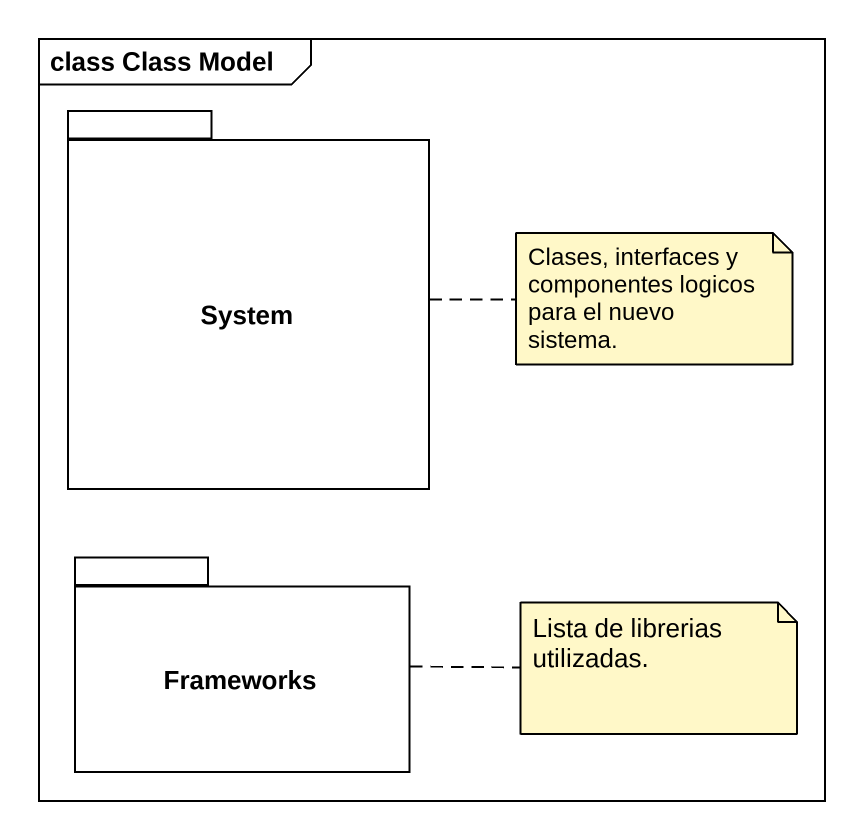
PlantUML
@startuml
mainframe class Class Model
package System {
}
package Frameworks {
}
note right of System : Clases, interfaces y componentes logicos para el nuevo sistema.
note right of Frameworks : Lista de librerias utilizadas.
@enduml
